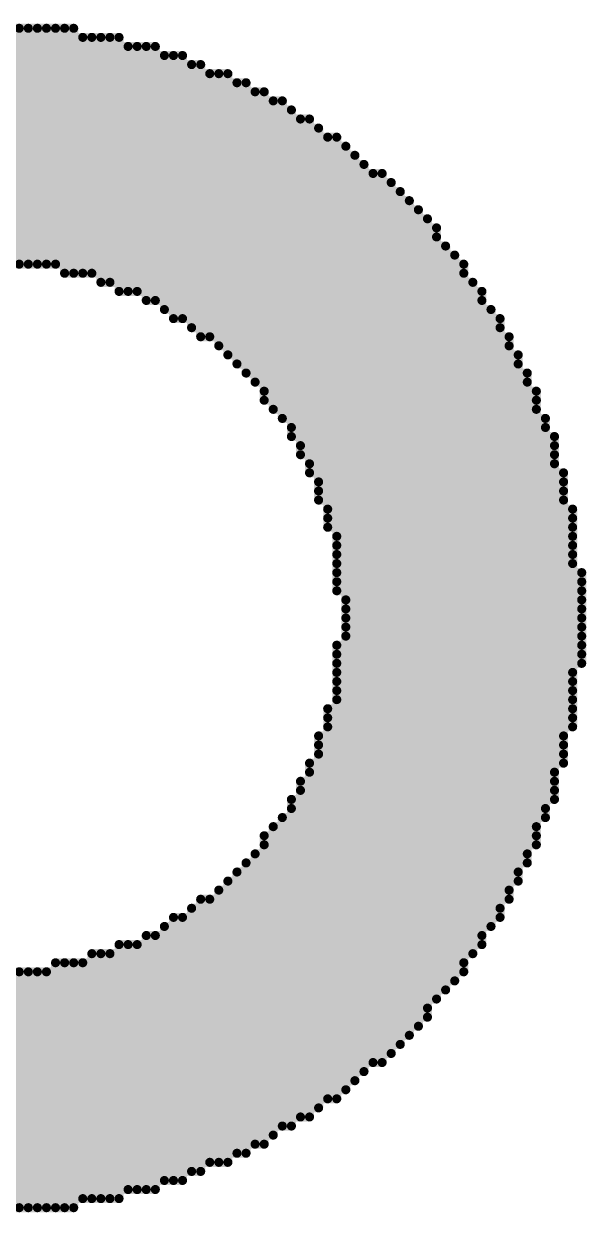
# Model space of a CAD drawing. Header units: millimetres. Extents: x 485.8 to 560.8, y 382.8 to 430.9.
# Drawn here: x 495.183 to 496.758, y 418.753 to 422.08 of the extents above; entities that cross this region are included whole.
import ezdxf

# ---------------------------------------------------------------- set-up
doc = ezdxf.new("R2010")
doc.units = ezdxf.units.MM
doc.layers.add('TOPOVERLAY', color=2, linetype='Continuous')

# ---------------------------------------------------------------- blocks, each defined once
blk = doc.blocks.new('12MM_8')
at = {"layer": 'TOPOVERLAY', "color": 150, "const_width": 0.0254}
for points in [[(5.1393, 3.2893), (5.8759, 3.2893)], [(5.2409, 3.3147), (5.7489, 3.3147)], [(5.5965, 2.6543), (5.5965, 3.3147)], [(5.6219, 2.6543), (5.6219, 3.3147)], [(5.6473, 2.6543), (5.6473, 3.3147)], [(5.6727, 2.6543), (5.6727, 3.3147)], [(5.6981, 2.6543), (5.6981, 3.3147)], [(5.7235, 2.6289), (5.7235, 3.3147)], [(5.7489, 2.6289), (5.7489, 3.3147)], [(5.7743, 2.6289), (5.7743, 3.2893)], [(5.7997, 2.6289), (5.7997, 3.2893)], [(5.8251, 2.6035), (5.8251, 3.2893)], [(5.8505, 2.6035), (5.8505, 3.2893)], [(5.8759, 2.5781), (5.8759, 3.2893)], [(5.0377, 3.2639), (5.9775, 3.2639)], [(5.9013, 2.5781), (5.9013, 3.2639)], [(5.9267, 2.5781), (5.9267, 3.2639)], [(5.9521, 2.5527), (5.9521, 3.2639)], [(5.9775, 2.5527), (5.9775, 3.2639)], [(4.9615, 3.2385), (6.0537, 3.2385)], [(6.0029, 2.5273), (6.0029, 3.2385)], [(6.0283, 2.5019), (6.0283, 3.2385)], [(6.0537, 2.5019), (6.0537, 3.2385)], [(4.8345, 3.1877), (6.1807, 3.1877)], [(4.8853, 3.2131), (6.1045, 3.2131)], [(6.0791, 2.4765), (6.0791, 3.2131)], [(6.1045, 2.4511), (6.1045, 3.2131)], [(6.1299, 2.4511), (6.1299, 3.1877)], [(6.1553, 2.4257), (6.1553, 3.1877)], [(6.1807, 2.4003), (6.1807, 3.1877)], [(4.7837, 3.1623), (6.2315, 3.1623)], [(6.2061, 2.3749), (6.2061, 3.1623)], [(6.2315, 2.3495), (6.2315, 3.1623)], [(4.7329, 3.1369), (6.2823, 3.1369)], [(6.2569, 2.3241), (6.2569, 3.1369)], [(6.2823, 2.2733), (6.2823, 3.1369)], [(4.6567, 3.0861), (6.3585, 3.0861)], [(4.6821, 3.1115), (6.3331, 3.1115)], [(6.3077, 2.2479), (6.3077, 3.1115)], [(6.3331, 2.2225), (6.3331, 3.1115)], [(6.3585, 2.1717), (6.3585, 3.0861)], [(4.6059, 3.0607), (6.4093, 3.0607)], [(6.3839, 2.1209), (6.3839, 3.0607)], [(6.4093, 2.0701), (6.4093, 3.0607)], [(4.5551, 3.0353), (6.4347, 3.0353)], [(6.4347, 1.9939), (6.4347, 3.0353)], [(4.5043, 2.9845), (6.5109, 2.9845)], [(4.5297, 3.0099), (6.4855, 3.0099)], [(6.4601, 1.9177), (6.4601, 3.0099)], [(6.4855, 1.7399), (6.4855, 3.0099)], [(6.5109, 0.3429), (6.5109, 2.9845)], [(4.4535, 2.9591), (6.5363, 2.9591)], [(6.5363, 0.3683), (6.5363, 2.9591)], [(4.4281, 2.9337), (6.5617, 2.9337)], [(6.5617, 0.3937), (6.5617, 2.9337)], [(4.3773, 2.8829), (6.6379, 2.8829)], [(4.4027, 2.9083), (6.6125, 2.9083)], [(6.5871, 0.4191), (6.5871, 2.9083)], [(6.6125, 0.4191), (6.6125, 2.9083)], [(6.6379, 0.4445), (6.6379, 2.8829)], [(4.3519, 2.8575), (6.6633, 2.8575)], [(6.6633, 0.4699), (6.6633, 2.8575)], [(4.3265, 2.8321), (6.6887, 2.8321)], [(6.6887, 0.4953), (6.6887, 2.8321)], [(4.3011, 2.8067), (6.7141, 2.8067)], [(6.7141, 0.5207), (6.7141, 2.8067)], [(4.2503, 2.7559), (6.7649, 2.7559)], [(4.2757, 2.7813), (6.7395, 2.7813)], [(6.7395, 0.5461), (6.7395, 2.7813)], [(6.7649, 0.5969), (6.7649, 2.7559)], [(4.2249, 2.7305), (6.7649, 2.7305)], [(4.2249, 2.7051), (6.7903, 2.7051)], [(6.7903, 0.6223), (6.7903, 2.7051)], [(4.1741, 2.6543), (6.8411, 2.6543)], [(4.1995, 2.6797), (6.8157, 2.6797)], [(6.8157, 0.6477), (6.8157, 2.6797)], [(6.8411, 0.6731), (6.8411, 2.6543)], [(5.7235, 2.6289), (6.8411, 2.6289)], [(5.8251, 2.6035), (6.8665, 2.6035)], [(6.8665, 0.7239), (6.8665, 2.6035)], [(5.8759, 2.5781), (6.8919, 2.5781)], [(5.9521, 2.5527), (6.8919, 2.5527)], [(6.8919, 0.7493), (6.8919, 2.5781)], [(6.0029, 2.5273), (6.9173, 2.5273)], [(6.9173, 0.8001), (6.9173, 2.5273)], [(6.0283, 2.5019), (6.9427, 2.5019)], [(6.9427, 0.8255), (6.9427, 2.5019)], [(6.0791, 2.4765), (6.9427, 2.4765)], [(6.1045, 2.4511), (6.9681, 2.4511)], [(6.9681, 0.8763), (6.9681, 2.4511)], [(6.1553, 2.4257), (6.9681, 2.4257)], [(6.1807, 2.4003), (6.9935, 2.4003)], [(6.9935, 0.9271), (6.9935, 2.4003)], [(6.2061, 2.3749), (6.9935, 2.3749)], [(6.2315, 2.3495), (7.0189, 2.3495)], [(6.2569, 2.3241), (7.0189, 2.3241)], [(7.0189, 0.9779), (7.0189, 2.3495)], [(6.2823, 2.2987), (7.0443, 2.2987)], [(7.0443, 1.0287), (7.0443, 2.2987)], [(6.2823, 2.2733), (7.0443, 2.2733)], [(6.3077, 2.2479), (7.0443, 2.2479)], [(6.3331, 2.2225), (7.0697, 2.2225)], [(7.0697, 1.1049), (7.0697, 2.2225)], [(6.3585, 2.1971), (7.0697, 2.1971)], [(6.3585, 2.1717), (7.0951, 2.1717)], [(7.0951, 1.1557), (7.0951, 2.1717)], [(6.3839, 2.1463), (7.0951, 2.1463)], [(6.3839, 2.1209), (7.0951, 2.1209)], [(6.4093, 2.0955), (7.0951, 2.0955)], [(6.4093, 2.0701), (7.1205, 2.0701)], [(7.1205, 1.2573), (7.1205, 2.0701)], [(6.4347, 2.0447), (7.1205, 2.0447)], [(6.4347, 2.0193), (7.1205, 2.0193)], [(6.4347, 1.9939), (7.1205, 1.9939)], [(6.4601, 1.9685), (7.1459, 1.9685)], [(7.1459, 1.3589), (7.1459, 1.9685)], [(6.4601, 1.9431), (7.1459, 1.9431)], [(6.4601, 1.9177), (7.1459, 1.9177)], [(6.4855, 1.8923), (7.1459, 1.8923)], [(6.4855, 1.8669), (7.1459, 1.8669)], [(6.4855, 1.8415), (7.1459, 1.8415)], [(6.4855, 1.8161), (7.1459, 1.8161)], [(6.4855, 1.7907), (7.1713, 1.7907)], [(7.1713, 1.5367), (7.1713, 1.7907)], [(6.4855, 1.7653), (7.1713, 1.7653)], [(6.4855, 1.7399), (7.1713, 1.7399)], [(6.5109, 1.7145), (7.1713, 1.7145)], [(6.5109, 1.6891), (7.1713, 1.6891)], [(6.5109, 1.6637), (7.1713, 1.6637)], [(6.5109, 1.6383), (7.1713, 1.6383)], [(6.4855, 1.5875), (7.1713, 1.5875)], [(6.4855, 0.3175), (6.4855, 1.5875)], [(6.5109, 1.6129), (7.1713, 1.6129)], [(6.4855, 1.5621), (7.1713, 1.5621)], [(6.4855, 1.5367), (7.1713, 1.5367)], [(6.4855, 1.5113), (7.1459, 1.5113)], [(6.4855, 1.4859), (7.1459, 1.4859)], [(6.4855, 1.4605), (7.1459, 1.4605)], [(6.4855, 1.4351), (7.1459, 1.4351)], [(6.4601, 1.4097), (7.1459, 1.4097)], [(6.4601, 0.3175), (6.4601, 1.4097)], [(6.4601, 1.3843), (7.1459, 1.3843)], [(6.4601, 1.3589), (7.1459, 1.3589)], [(6.4347, 1.3335), (7.1205, 1.3335)], [(6.4347, 0.2921), (6.4347, 1.3335)], [(6.4347, 1.3081), (7.1205, 1.3081)], [(6.4093, 1.2573), (7.1205, 1.2573)], [(6.4093, 0.2667), (6.4093, 1.2573)], [(6.4347, 1.2827), (7.1205, 1.2827)], [(6.4093, 1.2319), (7.0951, 1.2319)], [(6.3839, 1.2065), (7.0951, 1.2065)], [(6.3839, 0.2667), (6.3839, 1.2065)], [(6.3585, 1.1557), (7.0951, 1.1557)], [(6.3585, 0.2413), (6.3585, 1.1557)], [(6.3839, 1.1811), (7.0951, 1.1811)], [(6.3585, 1.1303), (7.0697, 1.1303)], [(6.3331, 1.1049), (7.0697, 1.1049)], [(6.3331, 0.2413), (6.3331, 1.1049)], [(6.2823, 1.0541), (7.0443, 1.0541)], [(6.2823, 0.1905), (6.2823, 1.0541)], [(6.3077, 1.0795), (7.0443, 1.0795)], [(6.3077, 0.2159), (6.3077, 1.0795)], [(6.2823, 1.0287), (7.0443, 1.0287)], [(6.2569, 1.0033), (7.0189, 1.0033)], [(6.2569, 0.1905), (6.2569, 1.0033)], [(6.2061, 0.9525), (6.9935, 0.9525)], [(6.2061, 0.1651), (6.2061, 0.9525)], [(6.2315, 0.9779), (7.0189, 0.9779)], [(6.2315, 0.1651), (6.2315, 0.9779)], [(6.1807, 0.9271), (6.9935, 0.9271)], [(6.1807, 0.1397), (6.1807, 0.9271)], [(6.1553, 0.9017), (6.9681, 0.9017)], [(6.1553, 0.1397), (6.1553, 0.9017)], [(6.1045, 0.8763), (6.9681, 0.8763)], [(6.1045, 0.1143), (6.1045, 0.8763)], [(6.1299, 0.1397), (6.1299, 0.8763)], [(6.0283, 0.8255), (6.9427, 0.8255)], [(6.0283, 0.0889), (6.0283, 0.8255)], [(6.0537, 0.0889), (6.0537, 0.8255)], [(6.0791, 0.8509), (6.9427, 0.8509)], [(6.0791, 0.1143), (6.0791, 0.8509)], [(6.0029, 0.8001), (6.9173, 0.8001)], [(6.0029, 0.0889), (6.0029, 0.8001)], [(5.9521, 0.7747), (6.8919, 0.7747)], [(5.9521, 0.0635), (5.9521, 0.7747)], [(5.9775, 0.0635), (5.9775, 0.7747)], [(5.7997, 0.7239), (6.8665, 0.7239)], [(5.7997, 0.0381), (5.7997, 0.7239)], [(5.8251, 0.0381), (5.8251, 0.7239)], [(5.8505, 0.0381), (5.8505, 0.7239)], [(5.8759, 0.7493), (6.8919, 0.7493)], [(5.8759, 0.0381), (5.8759, 0.7493)], [(5.9013, 0.0635), (5.9013, 0.7493)], [(5.9267, 0.0635), (5.9267, 0.7493)], [(5.6981, 0.6985), (6.8411, 0.6985)], [(5.6981, 0.0127), (5.6981, 0.6985)], [(5.7235, 0.0127), (5.7235, 0.6985)], [(5.7489, 0.0127), (5.7489, 0.6985)], [(5.7743, 0.0381), (5.7743, 0.6985)], [(4.1741, 0.6731), (6.8411, 0.6731)], [(5.5965, 0.0127), (5.5965, 0.6731)], [(5.6219, 0.0127), (5.6219, 0.6731)], [(5.6473, 0.0127), (5.6473, 0.6731)], [(5.6727, 0.0127), (5.6727, 0.6731)], [(4.1995, 0.6477), (6.8157, 0.6477)], [(4.2249, 0.6223), (6.7903, 0.6223)], [(4.2249, 0.5969), (6.7649, 0.5969)], [(4.2503, 0.5715), (6.7395, 0.5715)], [(4.2757, 0.5461), (6.7395, 0.5461)], [(4.3011, 0.5207), (6.7141, 0.5207)], [(4.3265, 0.4953), (6.6887, 0.4953)], [(4.3519, 0.4699), (6.6633, 0.4699)], [(4.3773, 0.4445), (6.6379, 0.4445)], [(4.4027, 0.4191), (6.6125, 0.4191)], [(4.4281, 0.3937), (6.5617, 0.3937)], [(4.4789, 0.3683), (6.5363, 0.3683)], [(4.5043, 0.3429), (6.5109, 0.3429)], [(4.5297, 0.3175), (6.4855, 0.3175)], [(4.5805, 0.2921), (6.4347, 0.2921)], [(4.6059, 0.2667), (6.4093, 0.2667)], [(4.6567, 0.2413), (6.3585, 0.2413)], [(4.6821, 0.2159), (6.3077, 0.2159)], [(4.7329, 0.1905), (6.2823, 0.1905)], [(4.7837, 0.1651), (6.2315, 0.1651)], [(4.8345, 0.1397), (6.1807, 0.1397)], [(4.8853, 0.1143), (6.1045, 0.1143)], [(4.9615, 0.0889), (6.0537, 0.0889)], [(5.0377, 0.0635), (5.9775, 0.0635)], [(5.1393, 0.0381), (5.8759, 0.0381)], [(5.2663, 0.0127), (5.7489, 0.0127)]]:
    blk.add_lwpolyline(points, dxfattribs=at)
at = {"layer": 'TOPOVERLAY', "color": 150, "const_width": 0.0127}
for points in [[(5.5901, 3.3147, 1), (5.6028, 3.3147, 1)], [(5.6155, 3.3147, 1), (5.6282, 3.3147, 1)], [(5.6409, 3.3147, 1), (5.6536, 3.3147, 1)], [(5.6663, 3.3147, 1), (5.679, 3.3147, 1)], [(5.6917, 3.3147, 1), (5.7044, 3.3147, 1)], [(5.7171, 3.3147, 1), (5.7298, 3.3147, 1)], [(5.7425, 3.3147, 1), (5.7552, 3.3147, 1)], [(5.7425, 3.3147, 1), (5.7552, 3.3147, 1)], [(5.7679, 3.2893, 1), (5.7806, 3.2893, 1)], [(5.7933, 3.2893, 1), (5.806, 3.2893, 1)], [(5.8187, 3.2893, 1), (5.8314, 3.2893, 1)], [(5.8441, 3.2893, 1), (5.8568, 3.2893, 1)], [(5.8695, 3.2893, 1), (5.8822, 3.2893, 1)], [(5.8695, 3.2893, 1), (5.8822, 3.2893, 1)], [(5.8949, 3.2639, 1), (5.9076, 3.2639, 1)], [(5.9203, 3.2639, 1), (5.933, 3.2639, 1)], [(5.9457, 3.2639, 1), (5.9584, 3.2639, 1)], [(5.9711, 3.2639, 1), (5.9838, 3.2639, 1)], [(5.9711, 3.2639, 1), (5.9838, 3.2639, 1)], [(5.9965, 3.2385, 1), (6.0092, 3.2385, 1)], [(6.0219, 3.2385, 1), (6.0346, 3.2385, 1)], [(6.0473, 3.2385, 1), (6.06, 3.2385, 1)], [(6.0473, 3.2385, 1), (6.06, 3.2385, 1)], [(6.0727, 3.2131, 1), (6.0854, 3.2131, 1)], [(6.0981, 3.2131, 1), (6.1108, 3.2131, 1)], [(6.0981, 3.2131, 1), (6.1108, 3.2131, 1)], [(6.1235, 3.1877, 1), (6.1362, 3.1877, 1)], [(6.1489, 3.1877, 1), (6.1616, 3.1877, 1)], [(6.1743, 3.1877, 1), (6.187, 3.1877, 1)], [(6.1743, 3.1877, 1), (6.187, 3.1877, 1)], [(6.1997, 3.1623, 1), (6.2124, 3.1623, 1)], [(6.2251, 3.1623, 1), (6.2378, 3.1623, 1)], [(6.2251, 3.1623, 1), (6.2378, 3.1623, 1)], [(6.2505, 3.1369, 1), (6.2632, 3.1369, 1)], [(6.2759, 3.1369, 1), (6.2886, 3.1369, 1)], [(6.2759, 3.1369, 1), (6.2886, 3.1369, 1)], [(6.3013, 3.1115, 1), (6.314, 3.1115, 1)], [(6.3267, 3.1115, 1), (6.3394, 3.1115, 1)], [(6.3267, 3.1115, 1), (6.3394, 3.1115, 1)], [(6.3521, 3.0861, 1), (6.3648, 3.0861, 1)], [(6.3521, 3.0861, 1), (6.3648, 3.0861, 1)], [(6.3775, 3.0607, 1), (6.3902, 3.0607, 1)], [(6.4029, 3.0607, 1), (6.4156, 3.0607, 1)], [(6.4029, 3.0607, 1), (6.4156, 3.0607, 1)], [(6.4283, 3.0353, 1), (6.441, 3.0353, 1)], [(6.4283, 3.0353, 1), (6.441, 3.0353, 1)], [(6.4537, 3.0099, 1), (6.4664, 3.0099, 1)], [(6.4791, 3.0099, 1), (6.4918, 3.0099, 1)], [(6.4791, 3.0099, 1), (6.4918, 3.0099, 1)], [(6.5045, 2.9845, 1), (6.5172, 2.9845, 1)], [(6.5045, 2.9845, 1), (6.5172, 2.9845, 1)], [(6.5299, 2.9591, 1), (6.5426, 2.9591, 1)], [(6.5299, 2.9591, 1), (6.5426, 2.9591, 1)], [(6.5553, 2.9337, 1), (6.568, 2.9337, 1)], [(6.5553, 2.9337, 1), (6.568, 2.9337, 1)], [(6.5807, 2.9083, 1), (6.5934, 2.9083, 1)], [(6.6061, 2.9083, 1), (6.6188, 2.9083, 1)], [(6.6061, 2.9083, 1), (6.6188, 2.9083, 1)], [(6.6315, 2.8829, 1), (6.6442, 2.8829, 1)], [(6.6315, 2.8829, 1), (6.6442, 2.8829, 1)], [(6.6569, 2.8575, 1), (6.6696, 2.8575, 1)], [(6.6569, 2.8575, 1), (6.6696, 2.8575, 1)], [(6.6823, 2.8321, 1), (6.695, 2.8321, 1)], [(6.6823, 2.8321, 1), (6.695, 2.8321, 1)], [(6.7077, 2.8067, 1), (6.7204, 2.8067, 1)], [(6.7077, 2.8067, 1), (6.7204, 2.8067, 1)], [(6.7331, 2.7813, 1), (6.7458, 2.7813, 1)], [(6.7331, 2.7813, 1), (6.7458, 2.7813, 1)], [(6.7585, 2.7559, 1), (6.7712, 2.7559, 1)], [(6.7585, 2.7559, 1), (6.7712, 2.7559, 1)], [(6.7585, 2.7305, 1), (6.7712, 2.7305, 1)], [(6.7839, 2.7051, 1), (6.7966, 2.7051, 1)], [(6.7839, 2.7051, 1), (6.7966, 2.7051, 1)], [(5.5901, 2.6543, 1), (5.6028, 2.6543, 1)], [(5.6155, 2.6543, 1), (5.6282, 2.6543, 1)], [(5.6409, 2.6543, 1), (5.6536, 2.6543, 1)], [(5.6663, 2.6543, 1), (5.679, 2.6543, 1)], [(5.6917, 2.6543, 1), (5.7044, 2.6543, 1)], [(6.8093, 2.6797, 1), (6.822, 2.6797, 1)], [(6.8093, 2.6797, 1), (6.822, 2.6797, 1)], [(6.8347, 2.6543, 1), (6.8474, 2.6543, 1)], [(6.8347, 2.6543, 1), (6.8474, 2.6543, 1)], [(5.7171, 2.6289, 1), (5.7298, 2.6289, 1)], [(5.7171, 2.6289, 1), (5.7298, 2.6289, 1)], [(5.7425, 2.6289, 1), (5.7552, 2.6289, 1)], [(5.7679, 2.6289, 1), (5.7806, 2.6289, 1)], [(5.7933, 2.6289, 1), (5.806, 2.6289, 1)], [(6.8347, 2.6289, 1), (6.8474, 2.6289, 1)], [(5.8187, 2.6035, 1), (5.8314, 2.6035, 1)], [(5.8187, 2.6035, 1), (5.8314, 2.6035, 1)], [(5.8441, 2.6035, 1), (5.8568, 2.6035, 1)], [(6.8601, 2.6035, 1), (6.8728, 2.6035, 1)], [(6.8601, 2.6035, 1), (6.8728, 2.6035, 1)], [(5.8695, 2.5781, 1), (5.8822, 2.5781, 1)], [(5.8695, 2.5781, 1), (5.8822, 2.5781, 1)], [(5.8949, 2.5781, 1), (5.9076, 2.5781, 1)], [(5.9203, 2.5781, 1), (5.933, 2.5781, 1)], [(5.9457, 2.5527, 1), (5.9584, 2.5527, 1)], [(5.9457, 2.5527, 1), (5.9584, 2.5527, 1)], [(5.9711, 2.5527, 1), (5.9838, 2.5527, 1)], [(6.8855, 2.5781, 1), (6.8982, 2.5781, 1)], [(6.8855, 2.5781, 1), (6.8982, 2.5781, 1)], [(6.8855, 2.5527, 1), (6.8982, 2.5527, 1)], [(5.9965, 2.5273, 1), (6.0092, 2.5273, 1)], [(5.9965, 2.5273, 1), (6.0092, 2.5273, 1)], [(6.9109, 2.5273, 1), (6.9236, 2.5273, 1)], [(6.9109, 2.5273, 1), (6.9236, 2.5273, 1)], [(6.0219, 2.5019, 1), (6.0346, 2.5019, 1)], [(6.0219, 2.5019, 1), (6.0346, 2.5019, 1)], [(6.0473, 2.5019, 1), (6.06, 2.5019, 1)], [(6.9363, 2.5019, 1), (6.949, 2.5019, 1)], [(6.9363, 2.5019, 1), (6.949, 2.5019, 1)], [(6.0727, 2.4765, 1), (6.0854, 2.4765, 1)], [(6.0727, 2.4765, 1), (6.0854, 2.4765, 1)], [(6.0981, 2.4511, 1), (6.1108, 2.4511, 1)], [(6.0981, 2.4511, 1), (6.1108, 2.4511, 1)], [(6.1235, 2.4511, 1), (6.1362, 2.4511, 1)], [(6.9363, 2.4765, 1), (6.949, 2.4765, 1)], [(6.9617, 2.4511, 1), (6.9744, 2.4511, 1)], [(6.9617, 2.4511, 1), (6.9744, 2.4511, 1)], [(6.1489, 2.4257, 1), (6.1616, 2.4257, 1)], [(6.1489, 2.4257, 1), (6.1616, 2.4257, 1)], [(6.9617, 2.4257, 1), (6.9744, 2.4257, 1)], [(6.1743, 2.4003, 1), (6.187, 2.4003, 1)], [(6.1743, 2.4003, 1), (6.187, 2.4003, 1)], [(6.9871, 2.4003, 1), (6.9998, 2.4003, 1)], [(6.9871, 2.4003, 1), (6.9998, 2.4003, 1)], [(6.1997, 2.3749, 1), (6.2124, 2.3749, 1)], [(6.1997, 2.3749, 1), (6.2124, 2.3749, 1)], [(6.9871, 2.3749, 1), (6.9998, 2.3749, 1)], [(6.2251, 2.3495, 1), (6.2378, 2.3495, 1)], [(6.2251, 2.3495, 1), (6.2378, 2.3495, 1)], [(6.2505, 2.3241, 1), (6.2632, 2.3241, 1)], [(6.2505, 2.3241, 1), (6.2632, 2.3241, 1)], [(7.0125, 2.3495, 1), (7.0252, 2.3495, 1)], [(7.0125, 2.3495, 1), (7.0252, 2.3495, 1)], [(7.0125, 2.3241, 1), (7.0252, 2.3241, 1)], [(6.2759, 2.2987, 1), (6.2886, 2.2987, 1)], [(7.0379, 2.2987, 1), (7.0506, 2.2987, 1)], [(7.0379, 2.2987, 1), (7.0506, 2.2987, 1)], [(6.2759, 2.2733, 1), (6.2886, 2.2733, 1)], [(6.2759, 2.2733, 1), (6.2886, 2.2733, 1)], [(7.0379, 2.2733, 1), (7.0506, 2.2733, 1)], [(6.3013, 2.2479, 1), (6.314, 2.2479, 1)], [(6.3013, 2.2479, 1), (6.314, 2.2479, 1)], [(6.3267, 2.2225, 1), (6.3394, 2.2225, 1)], [(6.3267, 2.2225, 1), (6.3394, 2.2225, 1)], [(7.0379, 2.2479, 1), (7.0506, 2.2479, 1)], [(7.0633, 2.2225, 1), (7.076, 2.2225, 1)], [(7.0633, 2.2225, 1), (7.076, 2.2225, 1)], [(6.3521, 2.1971, 1), (6.3648, 2.1971, 1)], [(7.0633, 2.1971, 1), (7.076, 2.1971, 1)], [(6.3521, 2.1717, 1), (6.3648, 2.1717, 1)], [(6.3521, 2.1717, 1), (6.3648, 2.1717, 1)], [(7.0887, 2.1717, 1), (7.1014, 2.1717, 1)], [(7.0887, 2.1717, 1), (7.1014, 2.1717, 1)], [(6.3775, 2.1463, 1), (6.3902, 2.1463, 1)], [(6.3775, 2.1209, 1), (6.3902, 2.1209, 1)], [(6.3775, 2.1209, 1), (6.3902, 2.1209, 1)], [(7.0887, 2.1463, 1), (7.1014, 2.1463, 1)], [(7.0887, 2.1209, 1), (7.1014, 2.1209, 1)], [(6.4029, 2.0955, 1), (6.4156, 2.0955, 1)], [(7.0887, 2.0955, 1), (7.1014, 2.0955, 1)], [(6.4029, 2.0701, 1), (6.4156, 2.0701, 1)], [(6.4029, 2.0701, 1), (6.4156, 2.0701, 1)], [(7.1141, 2.0701, 1), (7.1268, 2.0701, 1)], [(7.1141, 2.0701, 1), (7.1268, 2.0701, 1)], [(6.4283, 2.0447, 1), (6.441, 2.0447, 1)], [(6.4283, 2.0193, 1), (6.441, 2.0193, 1)], [(7.1141, 2.0447, 1), (7.1268, 2.0447, 1)], [(7.1141, 2.0193, 1), (7.1268, 2.0193, 1)], [(6.4283, 1.9939, 1), (6.441, 1.9939, 1)], [(6.4283, 1.9939, 1), (6.441, 1.9939, 1)], [(7.1141, 1.9939, 1), (7.1268, 1.9939, 1)], [(6.4537, 1.9685, 1), (6.4664, 1.9685, 1)], [(7.1395, 1.9685, 1), (7.1522, 1.9685, 1)], [(7.1395, 1.9685, 1), (7.1522, 1.9685, 1)], [(6.4537, 1.9431, 1), (6.4664, 1.9431, 1)], [(6.4537, 1.9177, 1), (6.4664, 1.9177, 1)], [(6.4537, 1.9177, 1), (6.4664, 1.9177, 1)], [(7.1395, 1.9431, 1), (7.1522, 1.9431, 1)], [(7.1395, 1.9177, 1), (7.1522, 1.9177, 1)], [(6.4791, 1.8923, 1), (6.4918, 1.8923, 1)], [(7.1395, 1.8923, 1), (7.1522, 1.8923, 1)], [(6.4791, 1.8669, 1), (6.4918, 1.8669, 1)], [(7.1395, 1.8669, 1), (7.1522, 1.8669, 1)], [(6.4791, 1.8415, 1), (6.4918, 1.8415, 1)], [(7.1395, 1.8415, 1), (7.1522, 1.8415, 1)], [(6.4791, 1.8161, 1), (6.4918, 1.8161, 1)], [(6.4791, 1.7907, 1), (6.4918, 1.7907, 1)], [(7.1395, 1.8161, 1), (7.1522, 1.8161, 1)], [(7.1649, 1.7907, 1), (7.1776, 1.7907, 1)], [(7.1649, 1.7907, 1), (7.1776, 1.7907, 1)], [(6.4791, 1.7653, 1), (6.4918, 1.7653, 1)], [(7.1649, 1.7653, 1), (7.1776, 1.7653, 1)], [(6.4791, 1.7399, 1), (6.4918, 1.7399, 1)], [(6.4791, 1.7399, 1), (6.4918, 1.7399, 1)], [(7.1649, 1.7399, 1), (7.1776, 1.7399, 1)], [(6.5045, 1.7145, 1), (6.5172, 1.7145, 1)], [(6.5045, 1.6891, 1), (6.5172, 1.6891, 1)], [(7.1649, 1.7145, 1), (7.1776, 1.7145, 1)], [(7.1649, 1.6891, 1), (7.1776, 1.6891, 1)], [(6.5045, 1.6637, 1), (6.5172, 1.6637, 1)], [(7.1649, 1.6637, 1), (7.1776, 1.6637, 1)], [(6.5045, 1.6383, 1), (6.5172, 1.6383, 1)], [(7.1649, 1.6383, 1), (7.1776, 1.6383, 1)], [(6.4791, 1.5875, 1), (6.4918, 1.5875, 1)], [(6.4791, 1.5875, 1), (6.4918, 1.5875, 1)], [(6.5045, 1.6129, 1), (6.5172, 1.6129, 1)], [(7.1649, 1.6129, 1), (7.1776, 1.6129, 1)], [(7.1649, 1.5875, 1), (7.1776, 1.5875, 1)], [(6.4791, 1.5621, 1), (6.4918, 1.5621, 1)], [(7.1649, 1.5621, 1), (7.1776, 1.5621, 1)], [(6.4791, 1.5367, 1), (6.4918, 1.5367, 1)], [(7.1649, 1.5367, 1), (7.1776, 1.5367, 1)], [(7.1649, 1.5367, 1), (7.1776, 1.5367, 1)], [(6.4791, 1.5113, 1), (6.4918, 1.5113, 1)], [(6.4791, 1.4859, 1), (6.4918, 1.4859, 1)], [(7.1395, 1.5113, 1), (7.1522, 1.5113, 1)], [(7.1395, 1.4859, 1), (7.1522, 1.4859, 1)], [(6.4791, 1.4605, 1), (6.4918, 1.4605, 1)], [(7.1395, 1.4605, 1), (7.1522, 1.4605, 1)], [(6.4791, 1.4351, 1), (6.4918, 1.4351, 1)], [(7.1395, 1.4351, 1), (7.1522, 1.4351, 1)], [(6.4537, 1.4097, 1), (6.4664, 1.4097, 1)], [(6.4537, 1.4097, 1), (6.4664, 1.4097, 1)], [(7.1395, 1.4097, 1), (7.1522, 1.4097, 1)], [(6.4537, 1.3843, 1), (6.4664, 1.3843, 1)], [(6.4537, 1.3589, 1), (6.4664, 1.3589, 1)], [(7.1395, 1.3843, 1), (7.1522, 1.3843, 1)], [(7.1395, 1.3589, 1), (7.1522, 1.3589, 1)], [(7.1395, 1.3589, 1), (7.1522, 1.3589, 1)], [(6.4283, 1.3335, 1), (6.441, 1.3335, 1)], [(6.4283, 1.3335, 1), (6.441, 1.3335, 1)], [(7.1141, 1.3335, 1), (7.1268, 1.3335, 1)], [(6.4283, 1.3081, 1), (6.441, 1.3081, 1)], [(7.1141, 1.3081, 1), (7.1268, 1.3081, 1)], [(6.4029, 1.2573, 1), (6.4156, 1.2573, 1)], [(6.4029, 1.2573, 1), (6.4156, 1.2573, 1)], [(6.4283, 1.2827, 1), (6.441, 1.2827, 1)], [(7.1141, 1.2827, 1), (7.1268, 1.2827, 1)], [(7.1141, 1.2573, 1), (7.1268, 1.2573, 1)], [(7.1141, 1.2573, 1), (7.1268, 1.2573, 1)], [(6.4029, 1.2319, 1), (6.4156, 1.2319, 1)], [(7.0887, 1.2319, 1), (7.1014, 1.2319, 1)], [(6.3775, 1.2065, 1), (6.3902, 1.2065, 1)], [(6.3775, 1.2065, 1), (6.3902, 1.2065, 1)], [(7.0887, 1.2065, 1), (7.1014, 1.2065, 1)], [(6.3521, 1.1557, 1), (6.3648, 1.1557, 1)], [(6.3521, 1.1557, 1), (6.3648, 1.1557, 1)], [(6.3775, 1.1811, 1), (6.3902, 1.1811, 1)], [(7.0887, 1.1811, 1), (7.1014, 1.1811, 1)], [(7.0887, 1.1557, 1), (7.1014, 1.1557, 1)], [(7.0887, 1.1557, 1), (7.1014, 1.1557, 1)], [(6.3521, 1.1303, 1), (6.3648, 1.1303, 1)], [(7.0633, 1.1303, 1), (7.076, 1.1303, 1)], [(6.3267, 1.1049, 1), (6.3394, 1.1049, 1)], [(6.3267, 1.1049, 1), (6.3394, 1.1049, 1)], [(7.0633, 1.1049, 1), (7.076, 1.1049, 1)], [(7.0633, 1.1049, 1), (7.076, 1.1049, 1)], [(6.2759, 1.0541, 1), (6.2886, 1.0541, 1)], [(6.2759, 1.0541, 1), (6.2886, 1.0541, 1)], [(6.3013, 1.0795, 1), (6.314, 1.0795, 1)], [(6.3013, 1.0795, 1), (6.314, 1.0795, 1)], [(7.0379, 1.0795, 1), (7.0506, 1.0795, 1)], [(7.0379, 1.0541, 1), (7.0506, 1.0541, 1)], [(6.2759, 1.0287, 1), (6.2886, 1.0287, 1)], [(7.0379, 1.0287, 1), (7.0506, 1.0287, 1)], [(7.0379, 1.0287, 1), (7.0506, 1.0287, 1)], [(6.2505, 1.0033, 1), (6.2632, 1.0033, 1)], [(6.2505, 1.0033, 1), (6.2632, 1.0033, 1)], [(7.0125, 1.0033, 1), (7.0252, 1.0033, 1)], [(6.1997, 0.9525, 1), (6.2124, 0.9525, 1)], [(6.1997, 0.9525, 1), (6.2124, 0.9525, 1)], [(6.2251, 0.9779, 1), (6.2378, 0.9779, 1)], [(6.2251, 0.9779, 1), (6.2378, 0.9779, 1)], [(6.9871, 0.9525, 1), (6.9998, 0.9525, 1)], [(7.0125, 0.9779, 1), (7.0252, 0.9779, 1)], [(7.0125, 0.9779, 1), (7.0252, 0.9779, 1)], [(6.1743, 0.9271, 1), (6.187, 0.9271, 1)], [(6.1743, 0.9271, 1), (6.187, 0.9271, 1)], [(6.9871, 0.9271, 1), (6.9998, 0.9271, 1)], [(6.9871, 0.9271, 1), (6.9998, 0.9271, 1)], [(6.1489, 0.9017, 1), (6.1616, 0.9017, 1)], [(6.1489, 0.9017, 1), (6.1616, 0.9017, 1)], [(6.9617, 0.9017, 1), (6.9744, 0.9017, 1)], [(6.0981, 0.8763, 1), (6.1108, 0.8763, 1)], [(6.0981, 0.8763, 1), (6.1108, 0.8763, 1)], [(6.1235, 0.8763, 1), (6.1362, 0.8763, 1)], [(6.9617, 0.8763, 1), (6.9744, 0.8763, 1)], [(6.9617, 0.8763, 1), (6.9744, 0.8763, 1)], [(6.0219, 0.8255, 1), (6.0346, 0.8255, 1)], [(6.0219, 0.8255, 1), (6.0346, 0.8255, 1)], [(6.0473, 0.8255, 1), (6.06, 0.8255, 1)], [(6.0727, 0.8509, 1), (6.0854, 0.8509, 1)], [(6.0727, 0.8509, 1), (6.0854, 0.8509, 1)], [(6.9363, 0.8509, 1), (6.949, 0.8509, 1)], [(6.9363, 0.8255, 1), (6.949, 0.8255, 1)], [(6.9363, 0.8255, 1), (6.949, 0.8255, 1)], [(5.9965, 0.8001, 1), (6.0092, 0.8001, 1)], [(5.9965, 0.8001, 1), (6.0092, 0.8001, 1)], [(6.9109, 0.8001, 1), (6.9236, 0.8001, 1)], [(6.9109, 0.8001, 1), (6.9236, 0.8001, 1)], [(5.9457, 0.7747, 1), (5.9584, 0.7747, 1)], [(5.9457, 0.7747, 1), (5.9584, 0.7747, 1)], [(5.9711, 0.7747, 1), (5.9838, 0.7747, 1)], [(6.8855, 0.7747, 1), (6.8982, 0.7747, 1)], [(5.7933, 0.7239, 1), (5.806, 0.7239, 1)], [(5.7933, 0.7239, 1), (5.806, 0.7239, 1)], [(5.8187, 0.7239, 1), (5.8314, 0.7239, 1)], [(5.8441, 0.7239, 1), (5.8568, 0.7239, 1)], [(5.8695, 0.7493, 1), (5.8822, 0.7493, 1)], [(5.8695, 0.7493, 1), (5.8822, 0.7493, 1)], [(5.8949, 0.7493, 1), (5.9076, 0.7493, 1)], [(5.9203, 0.7493, 1), (5.933, 0.7493, 1)], [(6.8601, 0.7239, 1), (6.8728, 0.7239, 1)], [(6.8601, 0.7239, 1), (6.8728, 0.7239, 1)], [(6.8855, 0.7493, 1), (6.8982, 0.7493, 1)], [(6.8855, 0.7493, 1), (6.8982, 0.7493, 1)], [(5.6917, 0.6985, 1), (5.7044, 0.6985, 1)], [(5.6917, 0.6985, 1), (5.7044, 0.6985, 1)], [(5.7171, 0.6985, 1), (5.7298, 0.6985, 1)], [(5.7425, 0.6985, 1), (5.7552, 0.6985, 1)], [(5.7679, 0.6985, 1), (5.7806, 0.6985, 1)], [(6.8347, 0.6985, 1), (6.8474, 0.6985, 1)], [(5.5901, 0.6731, 1), (5.6028, 0.6731, 1)], [(5.6155, 0.6731, 1), (5.6282, 0.6731, 1)], [(5.6409, 0.6731, 1), (5.6536, 0.6731, 1)], [(5.6663, 0.6731, 1), (5.679, 0.6731, 1)], [(6.8347, 0.6731, 1), (6.8474, 0.6731, 1)], [(6.8347, 0.6731, 1), (6.8474, 0.6731, 1)], [(6.7839, 0.6223, 1), (6.7966, 0.6223, 1)], [(6.7839, 0.6223, 1), (6.7966, 0.6223, 1)], [(6.8093, 0.6477, 1), (6.822, 0.6477, 1)], [(6.8093, 0.6477, 1), (6.822, 0.6477, 1)], [(6.7585, 0.5969, 1), (6.7712, 0.5969, 1)], [(6.7585, 0.5969, 1), (6.7712, 0.5969, 1)], [(6.7331, 0.5715, 1), (6.7458, 0.5715, 1)], [(6.7077, 0.5207, 1), (6.7204, 0.5207, 1)], [(6.7077, 0.5207, 1), (6.7204, 0.5207, 1)], [(6.7331, 0.5461, 1), (6.7458, 0.5461, 1)], [(6.7331, 0.5461, 1), (6.7458, 0.5461, 1)], [(6.6823, 0.4953, 1), (6.695, 0.4953, 1)], [(6.6823, 0.4953, 1), (6.695, 0.4953, 1)], [(6.6569, 0.4699, 1), (6.6696, 0.4699, 1)], [(6.6569, 0.4699, 1), (6.6696, 0.4699, 1)], [(6.6315, 0.4445, 1), (6.6442, 0.4445, 1)], [(6.6315, 0.4445, 1), (6.6442, 0.4445, 1)], [(6.5553, 0.3937, 1), (6.568, 0.3937, 1)], [(6.5553, 0.3937, 1), (6.568, 0.3937, 1)], [(6.5807, 0.4191, 1), (6.5934, 0.4191, 1)], [(6.6061, 0.4191, 1), (6.6188, 0.4191, 1)], [(6.6061, 0.4191, 1), (6.6188, 0.4191, 1)], [(6.5299, 0.3683, 1), (6.5426, 0.3683, 1)], [(6.5299, 0.3683, 1), (6.5426, 0.3683, 1)], [(6.5045, 0.3429, 1), (6.5172, 0.3429, 1)], [(6.5045, 0.3429, 1), (6.5172, 0.3429, 1)], [(6.4283, 0.2921, 1), (6.441, 0.2921, 1)], [(6.4283, 0.2921, 1), (6.441, 0.2921, 1)], [(6.4537, 0.3175, 1), (6.4664, 0.3175, 1)], [(6.4791, 0.3175, 1), (6.4918, 0.3175, 1)], [(6.4791, 0.3175, 1), (6.4918, 0.3175, 1)], [(6.3775, 0.2667, 1), (6.3902, 0.2667, 1)], [(6.4029, 0.2667, 1), (6.4156, 0.2667, 1)], [(6.4029, 0.2667, 1), (6.4156, 0.2667, 1)], [(6.3267, 0.2413, 1), (6.3394, 0.2413, 1)], [(6.3521, 0.2413, 1), (6.3648, 0.2413, 1)], [(6.3521, 0.2413, 1), (6.3648, 0.2413, 1)], [(6.2505, 0.1905, 1), (6.2632, 0.1905, 1)], [(6.2759, 0.1905, 1), (6.2886, 0.1905, 1)], [(6.2759, 0.1905, 1), (6.2886, 0.1905, 1)], [(6.3013, 0.2159, 1), (6.314, 0.2159, 1)], [(6.3013, 0.2159, 1), (6.314, 0.2159, 1)], [(6.1997, 0.1651, 1), (6.2124, 0.1651, 1)], [(6.2251, 0.1651, 1), (6.2378, 0.1651, 1)], [(6.2251, 0.1651, 1), (6.2378, 0.1651, 1)], [(6.1235, 0.1397, 1), (6.1362, 0.1397, 1)], [(6.1489, 0.1397, 1), (6.1616, 0.1397, 1)], [(6.1743, 0.1397, 1), (6.187, 0.1397, 1)], [(6.1743, 0.1397, 1), (6.187, 0.1397, 1)], [(5.9965, 0.0889, 1), (6.0092, 0.0889, 1)], [(6.0219, 0.0889, 1), (6.0346, 0.0889, 1)], [(6.0473, 0.0889, 1), (6.06, 0.0889, 1)], [(6.0473, 0.0889, 1), (6.06, 0.0889, 1)], [(6.0727, 0.1143, 1), (6.0854, 0.1143, 1)], [(6.0981, 0.1143, 1), (6.1108, 0.1143, 1)], [(6.0981, 0.1143, 1), (6.1108, 0.1143, 1)], [(5.8949, 0.0635, 1), (5.9076, 0.0635, 1)], [(5.9203, 0.0635, 1), (5.933, 0.0635, 1)], [(5.9457, 0.0635, 1), (5.9584, 0.0635, 1)], [(5.9711, 0.0635, 1), (5.9838, 0.0635, 1)], [(5.9711, 0.0635, 1), (5.9838, 0.0635, 1)], [(5.7679, 0.0381, 1), (5.7806, 0.0381, 1)], [(5.7933, 0.0381, 1), (5.806, 0.0381, 1)], [(5.8187, 0.0381, 1), (5.8314, 0.0381, 1)], [(5.8441, 0.0381, 1), (5.8568, 0.0381, 1)], [(5.8695, 0.0381, 1), (5.8822, 0.0381, 1)], [(5.8695, 0.0381, 1), (5.8822, 0.0381, 1)], [(5.5901, 0.0127, 1), (5.6028, 0.0127, 1)], [(5.6155, 0.0127, 1), (5.6282, 0.0127, 1)], [(5.6409, 0.0127, 1), (5.6536, 0.0127, 1)], [(5.6663, 0.0127, 1), (5.679, 0.0127, 1)], [(5.6917, 0.0127, 1), (5.7044, 0.0127, 1)], [(5.7171, 0.0127, 1), (5.7298, 0.0127, 1)], [(5.7425, 0.0127, 1), (5.7552, 0.0127, 1)], [(5.7425, 0.0127, 1), (5.7552, 0.0127, 1)]]:
    blk.add_lwpolyline(points, format="xyb", close=True, dxfattribs=at)

msp = doc.modelspace()

# ---------------------------------------------------------------- block references
at = {"color": 0, "lineweight": 5}
msp.add_blockref('12MM_8', (489.5739, 418.7531), dxfattribs=at)

doc.saveas('drawing.dxf')
